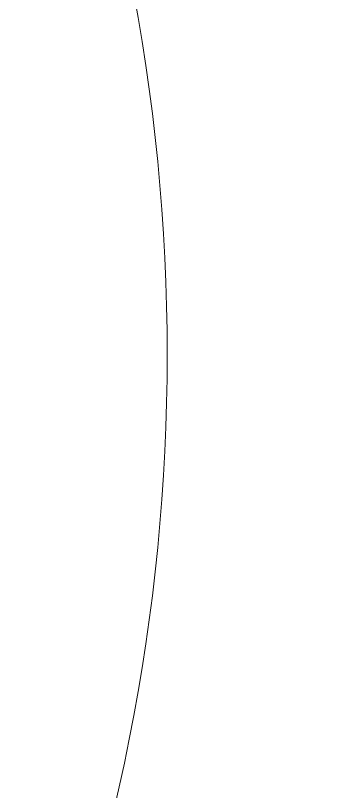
# Model space of a CAD drawing. Header units: millimetres. Extents: x -207 to 189, y -279 to 292.
# Drawn here: x 32.67 to 45.41, y 202.15 to 232.87 of the extents above; entities that cross this region are included whole.
import ezdxf

# ---------------------------------------------------------------- set-up
doc = ezdxf.new("R2010")
doc.units = ezdxf.units.MM
doc.header["$MEASUREMENT"] = 0
doc.layers.add('layer 1', color=7, linetype='Continuous')

msp = doc.modelspace()

# ---------------------------------------------------------------- linework, layer by layer
at = {"layer": 'layer 1', "lineweight": 9}
msp.add_open_spline([(32.6717, 135.4181), (32.6717, 135.4181), (44.6759, 135.4181), (44.6759, 135.4181), (44.6759, 135.4181), (44.6759, 135.4181), (44.6759, 129.4159), (44.6759, 129.4159), (44.6759, 129.4159), (44.6759, 129.4159), (32.6717, 129.4159), (32.6717, 129.4159), (32.6717, 129.4159), (32.6717, 129.4159), (32.6717, 120.4128), (32.6717, 120.4128), (32.6717, 120.4128), (32.6717, 120.4128), (80.6887, 120.4128), (80.6887, 120.4128), (80.6887, 120.4128), (80.6887, 120.4128), (80.6887, 129.4159), (80.6887, 129.4159), (80.6887, 129.4159), (80.6887, 129.4159), (68.6845, 129.4159), (68.6845, 129.4159), (68.6845, 129.4159), (68.6845, 129.4159), (68.6845, 135.4181), (68.6845, 135.4181), (68.6845, 135.4181), (68.6845, 135.4181), (80.6887, 135.4181), (80.6887, 135.4181), (80.6887, 135.4181), (72.6858, 150.417), (72.6913, 168.4335), (80.6887, 183.4353), (80.6887, 183.4353), (80.6887, 183.4353), (68.6845, 183.4353), (68.6845, 183.4353), (68.6845, 183.4353), (68.6845, 183.4353), (68.6845, 189.4373), (68.6845, 189.4373), (68.6845, 189.4373), (68.6845, 189.4373), (80.6887, 189.4373), (80.6887, 189.4373), (80.6887, 189.4373), (72.6858, 208.6383), (72.69, 230.2561), (80.6887, 249.4586), (80.6887, 249.4586), (80.6887, 249.4586), (68.6845, 249.4586), (68.6845, 249.4586), (68.6845, 249.4586), (68.6845, 249.4586), (68.6845, 255.4608), (68.6845, 255.4608), (68.6845, 255.4608), (68.6845, 255.4608), (80.6887, 255.4608), (80.6887, 255.4608), (80.6887, 255.4608), (80.6887, 255.4608), (80.6887, 264.464), (80.6887, 264.464), (80.6887, 264.464), (80.6887, 264.464), (32.6717, 264.464), (32.6717, 264.464), (32.6717, 264.464), (32.6717, 264.464), (32.6717, 255.4608), (32.6717, 255.4608), (32.6717, 255.4608), (32.6717, 255.4608), (44.6759, 255.4608), (44.6759, 255.4608), (44.6759, 255.4608), (44.6759, 255.4608), (44.6759, 249.4586), (44.6759, 249.4586), (44.6759, 249.4586), (44.6759, 249.4586), (32.6717, 249.4586), (32.6717, 249.4586), (32.6717, 249.4586), (40.6745, 230.2578), (40.6703, 208.64), (32.6717, 189.4373), (32.6717, 189.4373), (32.6717, 189.4373), (44.6759, 189.4373), (44.6759, 189.4373), (44.6759, 189.4373), (44.6759, 189.4373), (44.6759, 183.4353), (44.6759, 183.4353), (44.6759, 183.4353), (44.6759, 183.4353), (32.6717, 183.4353), (32.6717, 183.4353), (32.6717, 183.4353), (40.6745, 168.4364), (40.6691, 150.4199), (32.6717, 135.4181)], degree=3, knots=[0, 0, 0, 0, 0.0344828, 0.0344828, 0.0344828, 0.0344828, 0.0689655, 0.0689655, 0.0689655, 0.0689655, 0.1034483, 0.1034483, 0.1034483, 0.1034483, 0.137931, 0.137931, 0.137931, 0.137931, 0.1724138, 0.1724138, 0.1724138, 0.1724138, 0.2068966, 0.2068966, 0.2068966, 0.2068966, 0.2413793, 0.2413793, 0.2413793, 0.2413793, 0.2758621, 0.2758621, 0.2758621, 0.2758621, 0.3103448, 0.3103448, 0.3103448, 0.3103448, 0.3448276, 0.3448276, 0.3448276, 0.3448276, 0.3793103, 0.3793103, 0.3793103, 0.3793103, 0.4137931, 0.4137931, 0.4137931, 0.4137931, 0.4482759, 0.4482759, 0.4482759, 0.4482759, 0.4827586, 0.4827586, 0.4827586, 0.4827586, 0.5172414, 0.5172414, 0.5172414, 0.5172414, 0.5517241, 0.5517241, 0.5517241, 0.5517241, 0.5862069, 0.5862069, 0.5862069, 0.5862069, 0.6206897, 0.6206897, 0.6206897, 0.6206897, 0.6551724, 0.6551724, 0.6551724, 0.6551724, 0.6896552, 0.6896552, 0.6896552, 0.6896552, 0.7241379, 0.7241379, 0.7241379, 0.7241379, 0.7586207, 0.7586207, 0.7586207, 0.7586207, 0.7931034, 0.7931034, 0.7931034, 0.7931034, 0.8275862, 0.8275862, 0.8275862, 0.8275862, 0.862069, 0.862069, 0.862069, 0.862069, 0.8965517, 0.8965517, 0.8965517, 0.8965517, 0.9310345, 0.9310345, 0.9310345, 0.9310345, 1, 1, 1, 1], dxfattribs=at)

doc.saveas('drawing.dxf')
